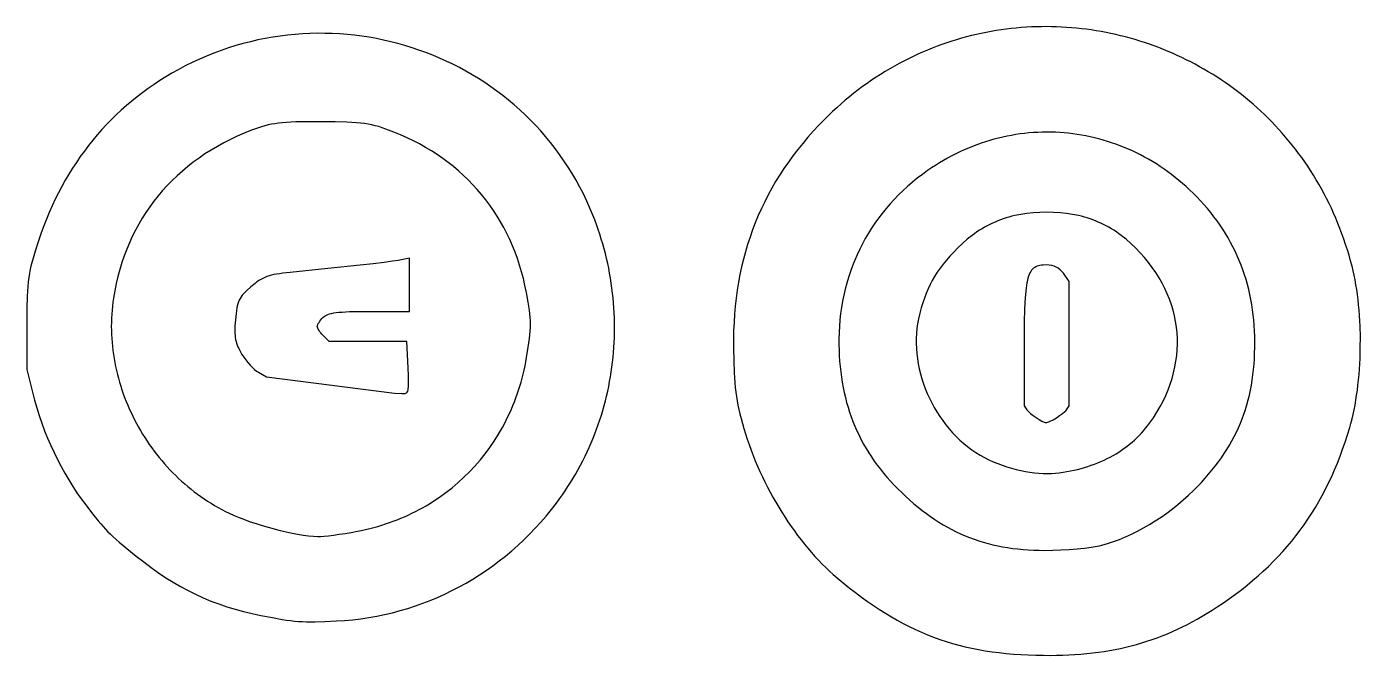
# Model space of a CAD drawing. Extents: x 0.6 to 22.3, y 16.3 to 47.
# Drawn here: x 16.47 to 21.71, y 29.25 to 31.72 of the extents above; entities that cross this region are included whole.
import ezdxf

# ---------------------------------------------------------------- set-up
doc = ezdxf.new("R2010")
doc.units = 0
doc.header["$MEASUREMENT"] = 0
doc.layers.add('LAYER_1', color=18, linetype='CONTINUOUS')

msp = doc.modelspace()

# ---------------------------------------------------------------- linework, layer by layer
at = {"layer": 'LAYER_1'}
for points in [[(20.4637, 29.2522), (20.4892, 29.2521), (20.5143, 29.2524), (20.5389, 29.253), (20.5632, 29.254), (20.587, 29.2554), (20.6105, 29.2571), (20.6337, 29.2591), (20.6565, 29.2616), (20.679, 29.2644), (20.7012, 29.2676), (20.7232, 29.2711), (20.7448, 29.2751), (20.7662, 29.2795), (20.7874, 29.2842), (20.8083, 29.2894), (20.829, 29.2949), (20.8496, 29.3009), (20.8699, 29.3073), (20.8902, 29.3141), (20.9102, 29.3213), (20.9302, 29.3289), (20.95, 29.337), (20.9697, 29.3455), (20.9894, 29.3545), (21.009, 29.3639), (21.0285, 29.3737), (21.048, 29.384), (21.0675, 29.3948), (21.087, 29.406), (21.1065, 29.4177), (21.1261, 29.4298), (21.1457, 29.4425), (21.1704, 29.459), (21.1945, 29.4759), (21.2181, 29.493), (21.241, 29.5103), (21.2633, 29.528), (21.285, 29.546), (21.3062, 29.5642), (21.3268, 29.5828), (21.3468, 29.6017), (21.3662, 29.6209), (21.3851, 29.6405), (21.4035, 29.6604), (21.4213, 29.6807), (21.4386, 29.7014), (21.4554, 29.7224), (21.4716, 29.7439), (21.4873, 29.7657), (21.5025, 29.7879), (21.5173, 29.8106), (21.5315, 29.8337), (21.5453, 29.8572), (21.5585, 29.8812), (21.5713, 29.9056), (21.5837, 29.9305), (21.5956, 29.9559), (21.607, 29.9817), (21.618, 30.0081), (21.6285, 30.0349), (21.6387, 30.0623), (21.6484, 30.0902), (21.6577, 30.1186), (21.6666, 30.1475), (21.6713, 30.1642), (21.6757, 30.1814), (21.6799, 30.1992), (21.6838, 30.2174), (21.6874, 30.2361), (21.6907, 30.2553), (21.6937, 30.2748), (21.6965, 30.2946), (21.6989, 30.3148), (21.7011, 30.3352), (21.703, 30.3559), (21.7046, 30.3768), (21.7069, 30.419), (21.7081, 30.4616), (21.7082, 30.5043), (21.707, 30.5468), (21.706, 30.5679), (21.7047, 30.5889), (21.7031, 30.6096), (21.7013, 30.6301), (21.6991, 30.6504), (21.6966, 30.6703), (21.6939, 30.69), (21.6908, 30.7092), (21.6875, 30.7281), (21.6838, 30.7465), (21.6799, 30.7644), (21.6756, 30.7818), (21.6698, 30.8037), (21.6637, 30.8253), (21.6572, 30.8468), (21.6505, 30.868), (21.6434, 30.889), (21.636, 30.9097), (21.6282, 30.9302), (21.6202, 30.9505), (21.6119, 30.9705), (21.6033, 30.9903), (21.5943, 31.0099), (21.5851, 31.0292), (21.5756, 31.0483), (21.5658, 31.0672), (21.5558, 31.0858), (21.5455, 31.1042), (21.5349, 31.1223), (21.524, 31.1402), (21.5129, 31.1578), (21.5015, 31.1752), (21.4898, 31.1923), (21.4779, 31.2092), (21.4658, 31.2258), (21.4534, 31.2422), (21.4408, 31.2583), (21.4279, 31.2742), (21.4148, 31.2898), (21.4015, 31.3052), (21.388, 31.3203), (21.3742, 31.3351), (21.3603, 31.3497), (21.3461, 31.3641), (21.3317, 31.3781), (21.3171, 31.3919), (21.3023, 31.4055), (21.2873, 31.4187), (21.2721, 31.4317), (21.2568, 31.4445), (21.2412, 31.457), (21.2255, 31.4692), (21.2096, 31.4811), (21.1935, 31.4928), (21.1772, 31.5041), (21.1608, 31.5153), (21.1443, 31.5261), (21.1275, 31.5367), (21.1107, 31.547), (21.0936, 31.557), (21.0765, 31.5667), (21.0592, 31.5761), (21.0417, 31.5853), (21.0241, 31.5942), (21.0064, 31.6028), (20.9886, 31.6111), (20.9707, 31.6192), (20.9526, 31.6269), (20.9344, 31.6344), (20.9161, 31.6415), (20.8977, 31.6484), (20.8793, 31.655), (20.8607, 31.6613), (20.842, 31.6673), (20.8232, 31.673), (20.8044, 31.6784), (20.7854, 31.6835), (20.7664, 31.6883), (20.7473, 31.6928), (20.7282, 31.6971), (20.709, 31.701), (20.6897, 31.7046), (20.6704, 31.7079), (20.651, 31.7109), (20.6315, 31.7136), (20.6121, 31.716), (20.5925, 31.7181), (20.573, 31.7198), (20.5534, 31.7213), (20.5338, 31.7225), (20.5141, 31.7233), (20.4944, 31.7238), (20.4748, 31.724), (20.4551, 31.7239), (20.4353, 31.7235), (20.4156, 31.7228), (20.3959, 31.7217), (20.3762, 31.7203), (20.3565, 31.7187), (20.3368, 31.7166), (20.3171, 31.7143), (20.2974, 31.7116), (20.2778, 31.7086), (20.2582, 31.7053), (20.2386, 31.7017), (20.219, 31.6977), (20.1995, 31.6934), (20.18, 31.6888), (20.1606, 31.6838), (20.1412, 31.6785), (20.1219, 31.6728), (20.1026, 31.6669), (20.0834, 31.6606), (20.0643, 31.6539), (20.0452, 31.6469), (20.0262, 31.6396), (20.0073, 31.632), (19.9885, 31.6239), (19.9697, 31.6156), (19.951, 31.6069), (19.9325, 31.5979), (19.914, 31.5885), (19.8956, 31.5787), (19.8773, 31.5687), (19.8592, 31.5582), (19.8411, 31.5475), (19.8232, 31.5363), (19.8054, 31.5248), (19.7877, 31.513), (19.7702, 31.5008), (19.7527, 31.4882), (19.7354, 31.4753), (19.7183, 31.4621), (19.7013, 31.4484), (19.6844, 31.4345), (19.6677, 31.4201), (19.6512, 31.4054), (19.6348, 31.3903), (19.6186, 31.3749), (19.6025, 31.3591), (19.5801, 31.3361), (19.5584, 31.3127), (19.5374, 31.2891), (19.5171, 31.2652), (19.4976, 31.2409), (19.4788, 31.2164), (19.4608, 31.1915), (19.4434, 31.1663), (19.4269, 31.1408), (19.411, 31.115), (19.3959, 31.0888), (19.3815, 31.0624), (19.3678, 31.0356), (19.3548, 31.0084), (19.3426, 30.981), (19.3311, 30.9532), (19.3203, 30.9251), (19.3103, 30.8966), (19.3009, 30.8678), (19.2923, 30.8387), (19.2845, 30.8092), (19.2773, 30.7794), (19.2708, 30.7493), (19.2651, 30.7188), (19.2601, 30.688), (19.2558, 30.6568), (19.2523, 30.6252), (19.2494, 30.5933), (19.2473, 30.5611), (19.2459, 30.5285), (19.2451, 30.4955), (19.2452, 30.4622), (19.2461, 30.4094), (19.2477, 30.3638), (19.2489, 30.3432), (19.2504, 30.3237), (19.2521, 30.3052), (19.2542, 30.2874), (19.2567, 30.2701), (19.2595, 30.2531), (19.2627, 30.2361), (19.2664, 30.219), (19.2706, 30.2015), (19.2752, 30.1834), (19.2861, 30.1445), (19.2926, 30.1232), (19.2995, 30.1018), (19.3068, 30.0805), (19.3145, 30.0593), (19.3227, 30.0381), (19.3311, 30.017), (19.34, 29.9961), (19.3492, 29.9752), (19.3588, 29.9545), (19.3688, 29.934), (19.379, 29.9137), (19.3896, 29.8935), (19.4005, 29.8735), (19.4116, 29.8538), (19.4231, 29.8344), (19.4349, 29.8151), (19.4469, 29.7962), (19.4591, 29.7776), (19.4717, 29.7592), (19.4844, 29.7413), (19.4974, 29.7236), (19.5106, 29.7063), (19.524, 29.6894), (19.5376, 29.6729), (19.5513, 29.6568), (19.5653, 29.6411), (19.5794, 29.6259), (19.5937, 29.6111), (19.6081, 29.5969), (19.6226, 29.5831), (19.6373, 29.5698), (19.652, 29.5571), (19.6763, 29.537), (19.7003, 29.5177), (19.7242, 29.4992), (19.748, 29.4814), (19.7716, 29.4644), (19.7951, 29.4481), (19.8186, 29.4325), (19.8421, 29.4177), (19.8655, 29.4036), (19.889, 29.3902), (19.9125, 29.3774), (19.9361, 29.3654), (19.9598, 29.354), (19.9836, 29.3433), (20.0076, 29.3332), (20.0317, 29.3238), (20.0561, 29.315), (20.0806, 29.3068), (20.1055, 29.2993), (20.1306, 29.2923), (20.156, 29.2859), (20.1818, 29.2802), (20.2079, 29.275), (20.2344, 29.2703), (20.2614, 29.2662), (20.2887, 29.2627), (20.3166, 29.2596), (20.3449, 29.2571), (20.3738, 29.2551), (20.4032, 29.2537), (20.4331, 29.2527)], [(17.6855, 29.3873), (17.7175, 29.3894), (17.7494, 29.3923), (17.781, 29.3961), (17.8124, 29.4007), (17.8435, 29.4062), (17.8744, 29.4126), (17.9051, 29.4198), (17.9354, 29.4278), (17.9655, 29.4366), (17.9953, 29.4463), (18.0248, 29.4567), (18.0539, 29.468), (18.0828, 29.48), (18.1112, 29.4929), (18.1393, 29.5065), (18.1671, 29.5209), (18.1944, 29.536), (18.2214, 29.552), (18.2479, 29.5686), (18.274, 29.5861), (18.2997, 29.6042), (18.3249, 29.6231), (18.3497, 29.6427), (18.374, 29.6631), (18.3978, 29.6842), (18.4211, 29.7059), (18.4439, 29.7284), (18.4661, 29.7516), (18.4879, 29.7754), (18.509, 29.7999), (18.5297, 29.8251), (18.5497, 29.851), (18.5614, 29.8669), (18.5729, 29.883), (18.584, 29.8992), (18.5949, 29.9156), (18.6054, 29.9321), (18.6156, 29.9488), (18.6255, 29.9657), (18.6351, 29.9827), (18.6444, 29.9999), (18.6534, 30.0172), (18.6621, 30.0346), (18.6705, 30.0521), (18.6786, 30.0698), (18.6863, 30.0876), (18.6937, 30.1056), (18.7009, 30.1236), (18.7077, 30.1418), (18.7142, 30.16), (18.7204, 30.1784), (18.7263, 30.1968), (18.7318, 30.2154), (18.7371, 30.234), (18.742, 30.2527), (18.7467, 30.2715), (18.751, 30.2904), (18.755, 30.3093), (18.7586, 30.3283), (18.762, 30.3474), (18.765, 30.3665), (18.7678, 30.3857), (18.7702, 30.4049), (18.7723, 30.4242), (18.774, 30.4435), (18.7755, 30.4629), (18.7766, 30.4823), (18.7775, 30.5017), (18.7779, 30.5211), (18.7781, 30.5405), (18.778, 30.56), (18.7775, 30.5795), (18.7767, 30.5989), (18.7756, 30.6184), (18.7742, 30.6379), (18.7724, 30.6574), (18.7703, 30.6768), (18.7679, 30.6963), (18.7652, 30.7157), (18.7621, 30.7351), (18.7587, 30.7545), (18.755, 30.7738), (18.751, 30.7931), (18.7466, 30.8123), (18.7419, 30.8315), (18.7369, 30.8507), (18.7316, 30.8698), (18.7259, 30.8888), (18.7199, 30.9078), (18.7136, 30.9267), (18.7069, 30.9456), (18.6999, 30.9643), (18.6926, 30.983), (18.685, 31.0016), (18.677, 31.0201), (18.6686, 31.0385), (18.6554, 31.0663), (18.6414, 31.0935), (18.6268, 31.1202), (18.6115, 31.1464), (18.5956, 31.172), (18.5791, 31.1971), (18.5621, 31.2216), (18.5444, 31.2456), (18.5261, 31.269), (18.5073, 31.2918), (18.488, 31.3141), (18.4681, 31.3357), (18.4477, 31.3568), (18.4269, 31.3774), (18.4055, 31.3973), (18.3837, 31.4166), (18.3614, 31.4353), (18.3387, 31.4535), (18.3155, 31.471), (18.292, 31.4879), (18.268, 31.5042), (18.2436, 31.5198), (18.2189, 31.5349), (18.1939, 31.5493), (18.1685, 31.5631), (18.1427, 31.5762), (18.1167, 31.5887), (18.0903, 31.6005), (18.0637, 31.6117), (18.0368, 31.6222), (18.0096, 31.6321), (17.9822, 31.6413), (17.9546, 31.6498), (17.9268, 31.6576), (17.8987, 31.6648), (17.8705, 31.6712), (17.8421, 31.677), (17.8136, 31.6821), (17.7849, 31.6865), (17.7561, 31.6901), (17.7271, 31.6931), (17.6981, 31.6954), (17.669, 31.6969), (17.6398, 31.6977), (17.6106, 31.6978), (17.5813, 31.6971), (17.552, 31.6958), (17.5227, 31.6936), (17.4934, 31.6908), (17.4641, 31.6871), (17.4348, 31.6827), (17.4056, 31.6776), (17.3764, 31.6717), (17.3473, 31.665), (17.3183, 31.6576), (17.2894, 31.6493), (17.2606, 31.6403), (17.232, 31.6305), (17.2034, 31.6199), (17.1751, 31.6086), (17.1469, 31.5964), (17.1189, 31.5834), (17.0911, 31.5696), (17.0635, 31.5549), (17.0391, 31.5412), (17.0152, 31.527), (16.9917, 31.5124), (16.9687, 31.4972), (16.9461, 31.4815), (16.924, 31.4654), (16.9023, 31.4487), (16.8811, 31.4317), (16.8603, 31.4141), (16.8401, 31.396), (16.8203, 31.3775), (16.8009, 31.3585), (16.782, 31.3391), (16.7636, 31.3192), (16.7457, 31.2988), (16.7283, 31.278), (16.7113, 31.2568), (16.6948, 31.235), (16.6788, 31.2129), (16.6633, 31.1903), (16.6482, 31.1672), (16.6337, 31.1437), (16.6197, 31.1198), (16.6061, 31.0954), (16.593, 31.0707), (16.5805, 31.0454), (16.5684, 31.0198), (16.5569, 30.9937), (16.5458, 30.9672), (16.5353, 30.9403), (16.5253, 30.913), (16.5157, 30.8853), (16.5017, 30.8417), (16.4958, 30.8225), (16.4907, 30.8044), (16.4863, 30.7873), (16.4825, 30.7707), (16.4793, 30.7543), (16.4766, 30.7377), (16.4745, 30.7207), (16.4727, 30.7029), (16.4714, 30.684), (16.4703, 30.6635), (16.4691, 30.6169), (16.4687, 30.5602), (16.4682, 30.3755), (16.4907, 30.2869), (16.4989, 30.2559), (16.5079, 30.2252), (16.5175, 30.1949), (16.5279, 30.165), (16.5388, 30.1354), (16.5505, 30.1063), (16.5628, 30.0776), (16.5757, 30.0494), (16.5892, 30.0217), (16.6034, 29.9945), (16.6181, 29.9679), (16.6334, 29.9418), (16.6493, 29.9163), (16.6658, 29.8915), (16.6828, 29.8672), (16.7003, 29.8437), (16.727, 29.8091), (16.7491, 29.7814), (16.7591, 29.7694), (16.7686, 29.7583), (16.778, 29.748), (16.7876, 29.738), (16.7975, 29.7282), (16.8081, 29.7183), (16.8321, 29.6971), (16.8616, 29.6725), (16.8987, 29.6423), (16.928, 29.6192), (16.9571, 29.5974), (16.9861, 29.5768), (17.015, 29.5575), (17.044, 29.5394), (17.0731, 29.5225), (17.1023, 29.5067), (17.1319, 29.492), (17.1619, 29.4784), (17.1922, 29.4657), (17.2231, 29.4541), (17.2547, 29.4433), (17.2868, 29.4335), (17.3198, 29.4245), (17.3536, 29.4164), (17.3883, 29.409), (17.4335, 29.4003), (17.4717, 29.3936), (17.4888, 29.391), (17.5051, 29.3888), (17.5208, 29.3871), (17.5363, 29.3858), (17.5518, 29.3848), (17.5675, 29.3843), (17.5839, 29.384), (17.6012, 29.3841), (17.6398, 29.3852)], [(17.6124, 29.7194), (17.6226, 29.7196), (17.6368, 29.7206), (17.6542, 29.7224), (17.6742, 29.7249), (17.6961, 29.728), (17.7194, 29.7316), (17.7434, 29.7356), (17.7675, 29.74), (17.7838, 29.7433), (17.7999, 29.7468), (17.8159, 29.7506), (17.8317, 29.7547), (17.8474, 29.7591), (17.863, 29.7637), (17.8784, 29.7687), (17.8937, 29.7739), (17.9088, 29.7793), (17.9237, 29.7851), (17.9385, 29.7911), (17.9532, 29.7973), (17.9676, 29.8038), (17.9819, 29.8106), (17.9961, 29.8177), (18.01, 29.8249), (18.0238, 29.8325), (18.0374, 29.8403), (18.0509, 29.8483), (18.0641, 29.8566), (18.0901, 29.8738), (18.1153, 29.892), (18.1398, 29.9112), (18.1634, 29.9312), (18.1863, 29.9521), (18.2083, 29.9738), (18.2295, 29.9964), (18.2498, 30.0198), (18.2692, 30.0441), (18.2877, 30.0691), (18.3053, 30.0948), (18.322, 30.1213), (18.3377, 30.1485), (18.3451, 30.1624), (18.3524, 30.1765), (18.3593, 30.1907), (18.3661, 30.2051), (18.3725, 30.2196), (18.3788, 30.2343), (18.3847, 30.2492), (18.3904, 30.2642), (18.3958, 30.2794), (18.401, 30.2947), (18.4059, 30.3102), (18.4105, 30.3259), (18.4148, 30.3416), (18.4189, 30.3576), (18.4227, 30.3736), (18.4262, 30.3898), (18.4294, 30.4062), (18.4323, 30.4226), (18.439, 30.4636), (18.4437, 30.4977), (18.4454, 30.5129), (18.4465, 30.5273), (18.4472, 30.5409), (18.4474, 30.5542), (18.4471, 30.5674), (18.4464, 30.5807), (18.4452, 30.5944), (18.4434, 30.6088), (18.4386, 30.6407), (18.4317, 30.6784), (18.4261, 30.706), (18.4197, 30.7332), (18.4126, 30.76), (18.4048, 30.7862), (18.3962, 30.8121), (18.3869, 30.8374), (18.3769, 30.8623), (18.3662, 30.8867), (18.3548, 30.9107), (18.3427, 30.9341), (18.3298, 30.957), (18.3163, 30.9794), (18.3022, 31.0013), (18.2873, 31.0226), (18.2718, 31.0435), (18.2556, 31.0638), (18.2388, 31.0835), (18.2213, 31.1027), (18.2031, 31.1213), (18.1843, 31.1394), (18.1649, 31.1569), (18.1449, 31.1738), (18.1242, 31.1901), (18.1029, 31.2059), (18.081, 31.221), (18.0585, 31.2355), (18.0354, 31.2494), (18.0117, 31.2627), (17.9874, 31.2753), (17.9625, 31.2874), (17.9371, 31.2987), (17.911, 31.3095), (17.8794, 31.3215), (17.865, 31.3265), (17.8512, 31.3309), (17.8376, 31.3347), (17.8241, 31.338), (17.8102, 31.3408), (17.7958, 31.3431), (17.7805, 31.345), (17.764, 31.3465), (17.7461, 31.3477), (17.7265, 31.3486), (17.6808, 31.3497), (17.6247, 31.3501), (17.5706, 31.35), (17.5259, 31.3492), (17.5064, 31.3484), (17.4887, 31.3474), (17.4723, 31.3461), (17.4572, 31.3445), (17.443, 31.3425), (17.4295, 31.3401), (17.4166, 31.3374), (17.4039, 31.3342), (17.3913, 31.3305), (17.3785, 31.3263), (17.3514, 31.3164), (17.3233, 31.3051), (17.2958, 31.2931), (17.2691, 31.2805), (17.243, 31.2672), (17.2176, 31.2533), (17.1929, 31.2387), (17.1688, 31.2235), (17.1455, 31.2076), (17.1229, 31.1912), (17.101, 31.1741), (17.0798, 31.1564), (17.0593, 31.1381), (17.0395, 31.1193), (17.0205, 31.0998), (17.0022, 31.0798), (16.9847, 31.0592), (16.9679, 31.038), (16.9519, 31.0162), (16.9366, 30.9939), (16.9221, 30.9711), (16.9083, 30.9477), (16.8954, 30.9237), (16.8832, 30.8993), (16.8717, 30.8743), (16.8611, 30.8488), (16.8513, 30.8228), (16.8423, 30.7962), (16.834, 30.7692), (16.8266, 30.7417), (16.82, 30.7137), (16.8142, 30.6853), (16.8093, 30.6563), (16.807, 30.6406), (16.8051, 30.6248), (16.8036, 30.609), (16.8024, 30.5931), (16.8015, 30.5773), (16.801, 30.5614), (16.8008, 30.5456), (16.801, 30.5297), (16.8015, 30.5139), (16.8024, 30.498), (16.8036, 30.4822), (16.8051, 30.4664), (16.8069, 30.4506), (16.8091, 30.4349), (16.8115, 30.4192), (16.8143, 30.4036), (16.8174, 30.388), (16.8208, 30.3724), (16.8246, 30.3569), (16.8286, 30.3415), (16.8329, 30.3262), (16.8376, 30.3109), (16.8425, 30.2957), (16.8477, 30.2806), (16.8532, 30.2656), (16.859, 30.2507), (16.8651, 30.2359), (16.8715, 30.2212), (16.8782, 30.2067), (16.8851, 30.1922), (16.8923, 30.1779), (16.8997, 30.1637), (16.9075, 30.1496), (16.9155, 30.1357), (16.9237, 30.1219), (16.9323, 30.1083), (16.941, 30.0948), (16.9501, 30.0816), (16.9593, 30.0684), (16.9689, 30.0555), (16.9786, 30.0427), (16.9887, 30.0301), (16.9989, 30.0177), (17.0094, 30.0055), (17.0201, 29.9935), (17.0311, 29.9818), (17.0422, 29.9702), (17.0536, 29.9588), (17.0652, 29.9477), (17.0771, 29.9368), (17.0891, 29.9261), (17.1014, 29.9157), (17.1139, 29.9055), (17.1265, 29.8956), (17.1394, 29.8859), (17.1525, 29.8765), (17.1658, 29.8673), (17.1793, 29.8584), (17.1929, 29.8498), (17.2068, 29.8415), (17.2208, 29.8335), (17.235, 29.8258), (17.2494, 29.8183), (17.264, 29.8112), (17.283, 29.8025), (17.3033, 29.794), (17.3246, 29.7857), (17.3469, 29.7777), (17.3698, 29.77), (17.3932, 29.7626), (17.4169, 29.7556), (17.4407, 29.7491), (17.4645, 29.7431), (17.488, 29.7376), (17.511, 29.7328), (17.5333, 29.7286), (17.5548, 29.7251), (17.5753, 29.7224), (17.5945, 29.7205)], [(20.4684, 29.6649), (20.4996, 29.6653), (20.5317, 29.6664), (20.5638, 29.6682), (20.595, 29.6707), (20.6243, 29.6736), (20.6509, 29.6771), (20.6737, 29.6808), (20.6835, 29.6828), (20.692, 29.6849), (20.7151, 29.6916), (20.7384, 29.6993), (20.7619, 29.7081), (20.7854, 29.7179), (20.809, 29.7287), (20.8326, 29.7404), (20.8561, 29.753), (20.8794, 29.7665), (20.9025, 29.7808), (20.9253, 29.7958), (20.9478, 29.8117), (20.9699, 29.8282), (20.9915, 29.8454), (21.0125, 29.8633), (21.033, 29.8817), (21.0529, 29.9007), (21.0685, 29.9165), (21.0835, 29.9323), (21.098, 29.9481), (21.1119, 29.9641), (21.1253, 29.9801), (21.1381, 29.9962), (21.1504, 30.0124), (21.1621, 30.0287), (21.1733, 30.0451), (21.184, 30.0617), (21.1941, 30.0785), (21.2038, 30.0954), (21.2129, 30.1124), (21.2214, 30.1297), (21.2295, 30.1471), (21.2371, 30.1647), (21.2442, 30.1826), (21.2507, 30.2007), (21.2568, 30.219), (21.2624, 30.2376), (21.2676, 30.2565), (21.2722, 30.2756), (21.2764, 30.295), (21.2801, 30.3147), (21.2834, 30.3347), (21.2862, 30.355), (21.2885, 30.3757), (21.2904, 30.3967), (21.2919, 30.418), (21.2929, 30.4398), (21.2935, 30.4619), (21.2936, 30.4843), (21.2933, 30.506), (21.2926, 30.5274), (21.2913, 30.5485), (21.2896, 30.5695), (21.2875, 30.5903), (21.2848, 30.6108), (21.2817, 30.6312), (21.2781, 30.6513), (21.2741, 30.6712), (21.2695, 30.6909), (21.2645, 30.7104), (21.2591, 30.7296), (21.2531, 30.7487), (21.2467, 30.7675), (21.2398, 30.7861), (21.2325, 30.8046), (21.2247, 30.8227), (21.2164, 30.8407), (21.2077, 30.8585), (21.1984, 30.876), (21.1887, 30.8933), (21.1786, 30.9104), (21.1679, 30.9273), (21.1569, 30.944), (21.1453, 30.9605), (21.1332, 30.9767), (21.1207, 30.9927), (21.1078, 31.0085), (21.0943, 31.0241), (21.0804, 31.0395), (21.066, 31.0546), (21.0512, 31.0696), (21.0376, 31.0826), (21.0238, 31.0954), (21.0098, 31.1077), (20.9956, 31.1197), (20.9812, 31.1314), (20.9667, 31.1426), (20.952, 31.1535), (20.9371, 31.1641), (20.9221, 31.1743), (20.9069, 31.1841), (20.8915, 31.1935), (20.8761, 31.2026), (20.8604, 31.2113), (20.8447, 31.2197), (20.8288, 31.2276), (20.8128, 31.2352), (20.7967, 31.2425), (20.7804, 31.2494), (20.7641, 31.2558), (20.7477, 31.262), (20.7311, 31.2677), (20.7145, 31.2731), (20.6978, 31.2781), (20.681, 31.2828), (20.6642, 31.287), (20.6472, 31.2909), (20.6303, 31.2945), (20.6132, 31.2976), (20.5961, 31.3004), (20.579, 31.3028), (20.5618, 31.3048), (20.5446, 31.3065), (20.5273, 31.3077), (20.5101, 31.3086), (20.4928, 31.3091), (20.4755, 31.3093), (20.4582, 31.309), (20.4409, 31.3084), (20.4236, 31.3074), (20.4063, 31.306), (20.389, 31.3043), (20.3717, 31.3021), (20.3545, 31.2996), (20.3373, 31.2967), (20.3201, 31.2934), (20.303, 31.2898), (20.2859, 31.2857), (20.2688, 31.2813), (20.2519, 31.2765), (20.2349, 31.2713), (20.2181, 31.2657), (20.2013, 31.2597), (20.1846, 31.2534), (20.168, 31.2466), (20.1515, 31.2395), (20.1351, 31.232), (20.1188, 31.2241), (20.1026, 31.2158), (20.0865, 31.2071), (20.0705, 31.198), (20.0546, 31.1886), (20.0389, 31.1787), (20.0233, 31.1685), (20.0078, 31.1579), (19.9874, 31.1431), (19.9675, 31.1278), (19.9482, 31.1121), (19.9295, 31.0959), (19.9113, 31.0793), (19.8938, 31.0622), (19.8769, 31.0448), (19.8605, 31.0269), (19.8448, 31.0086), (19.8297, 30.99), (19.8151, 30.9709), (19.8012, 30.9515), (19.788, 30.9317), (19.7753, 30.9115), (19.7633, 30.891), (19.7519, 30.8702), (19.7412, 30.849), (19.7311, 30.8274), (19.7216, 30.8056), (19.7128, 30.7834), (19.7046, 30.761), (19.6972, 30.7382), (19.6903, 30.7152), (19.6842, 30.6918), (19.6787, 30.6682), (19.6739, 30.6444), (19.6698, 30.6202), (19.6663, 30.5959), (19.6636, 30.5713), (19.6616, 30.5465), (19.6602, 30.5214), (19.6596, 30.4961), (19.6595, 30.474), (19.66, 30.4521), (19.6609, 30.4304), (19.6622, 30.409), (19.6641, 30.3878), (19.6664, 30.3669), (19.6691, 30.3463), (19.6723, 30.3259), (19.676, 30.3058), (19.6801, 30.2858), (19.6848, 30.2662), (19.6898, 30.2468), (19.6954, 30.2276), (19.7014, 30.2087), (19.7079, 30.19), (19.7148, 30.1715), (19.7223, 30.1533), (19.7301, 30.1353), (19.7385, 30.1176), (19.7473, 30.1001), (19.7566, 30.0828), (19.7664, 30.0658), (19.7767, 30.0489), (19.7874, 30.0323), (19.7986, 30.016), (19.8102, 29.9998), (19.8224, 29.9839), (19.835, 29.9682), (19.8481, 29.9527), (19.8617, 29.9375), (19.8757, 29.9224), (19.8902, 29.9076), (19.9063, 29.8919), (19.9223, 29.8768), (19.9384, 29.8623), (19.9545, 29.8483), (19.9706, 29.8349), (19.9868, 29.822), (20.0031, 29.8097), (20.0195, 29.7979), (20.036, 29.7866), (20.0526, 29.7759), (20.0693, 29.7657), (20.0861, 29.7561), (20.1031, 29.7469), (20.1202, 29.7383), (20.1375, 29.7301), (20.155, 29.7225), (20.1727, 29.7154), (20.1905, 29.7087), (20.2086, 29.7026), (20.2269, 29.6969), (20.2455, 29.6917), (20.2643, 29.687), (20.2833, 29.6828), (20.3027, 29.679), (20.3223, 29.6757), (20.3422, 29.6728), (20.3624, 29.6704), (20.3829, 29.6684), (20.4037, 29.6669), (20.4249, 29.6658), (20.4465, 29.6651)], [(20.5106, 29.9685), (20.5255, 29.9702), (20.5402, 29.9723), (20.5548, 29.9746), (20.5691, 29.9772), (20.5833, 29.9802), (20.5972, 29.9834), (20.611, 29.9869), (20.6245, 29.9908), (20.6379, 29.9949), (20.6511, 29.9993), (20.664, 30.004), (20.6767, 30.0089), (20.6892, 30.0142), (20.7015, 30.0197), (20.7135, 30.0255), (20.7254, 30.0316), (20.7369, 30.038), (20.7483, 30.0446), (20.7594, 30.0516), (20.7702, 30.0587), (20.7809, 30.0662), (20.7912, 30.0739), (20.8013, 30.0819), (20.8112, 30.0901), (20.8207, 30.0986), (20.83, 30.1074), (20.8391, 30.1164), (20.8478, 30.1256), (20.8563, 30.1352), (20.8645, 30.1449), (20.8724, 30.1549), (20.8801, 30.1652), (20.8949, 30.1866), (20.9086, 30.2082), (20.9213, 30.23), (20.9329, 30.252), (20.9434, 30.2741), (20.9528, 30.2963), (20.9611, 30.3186), (20.9684, 30.3409), (20.9746, 30.3634), (20.9797, 30.3859), (20.9838, 30.4084), (20.9868, 30.4309), (20.9887, 30.4534), (20.9896, 30.4758), (20.9894, 30.4983), (20.9881, 30.5206), (20.9858, 30.5429), (20.9824, 30.565), (20.978, 30.5871), (20.9725, 30.609), (20.9659, 30.6307), (20.9583, 30.6523), (20.9496, 30.6736), (20.9399, 30.6948), (20.9292, 30.7157), (20.9174, 30.7364), (20.9045, 30.7568), (20.8906, 30.7769), (20.8757, 30.7967), (20.8597, 30.8161), (20.8427, 30.8353), (20.8246, 30.854), (20.8063, 30.8716), (20.7877, 30.8879), (20.7688, 30.9029), (20.7592, 30.91), (20.7495, 30.9168), (20.7397, 30.9233), (20.7299, 30.9294), (20.7198, 30.9353), (20.7097, 30.9409), (20.6995, 30.9462), (20.6891, 30.9512), (20.6786, 30.9559), (20.668, 30.9604), (20.6572, 30.9645), (20.6463, 30.9684), (20.6353, 30.972), (20.6241, 30.9753), (20.6127, 30.9783), (20.6012, 30.9811), (20.5776, 30.9858), (20.5533, 30.9895), (20.5283, 30.992), (20.5024, 30.9936), (20.4758, 30.9941), (20.4491, 30.9936), (20.4233, 30.992), (20.3982, 30.9895), (20.374, 30.9858), (20.3504, 30.9811), (20.3388, 30.9783), (20.3275, 30.9753), (20.3163, 30.972), (20.3052, 30.9684), (20.2943, 30.9645), (20.2835, 30.9604), (20.2729, 30.9559), (20.2624, 30.9512), (20.252, 30.9462), (20.2418, 30.9409), (20.2317, 30.9353), (20.2217, 30.9294), (20.2118, 30.9233), (20.202, 30.9168), (20.1923, 30.91), (20.1827, 30.9029), (20.1638, 30.8879), (20.1452, 30.8716), (20.1269, 30.854), (20.1108, 30.8375), (20.0958, 30.8214), (20.0819, 30.8055), (20.069, 30.7897), (20.057, 30.774), (20.046, 30.7582), (20.0357, 30.7423), (20.0263, 30.7261), (20.0176, 30.7096), (20.0096, 30.6926), (20.0022, 30.675), (19.9953, 30.6568), (19.989, 30.6378), (19.9831, 30.618), (19.9776, 30.5972), (19.9725, 30.5753), (19.9688, 30.5562), (19.966, 30.537), (19.9641, 30.5175), (19.9631, 30.4979), (19.963, 30.4782), (19.9638, 30.4583), (19.9654, 30.4385), (19.9679, 30.4186), (19.9711, 30.3987), (19.9752, 30.3789), (19.98, 30.3592), (19.9856, 30.3396), (19.992, 30.3202), (19.999, 30.3009), (20.0068, 30.282), (20.0153, 30.2632), (20.0245, 30.2448), (20.0343, 30.2268), (20.0448, 30.2091), (20.0559, 30.1918), (20.0676, 30.175), (20.0799, 30.1586), (20.0928, 30.1428), (20.1063, 30.1275), (20.1203, 30.1128), (20.1348, 30.0988), (20.1498, 30.0854), (20.1653, 30.0727), (20.1813, 30.0608), (20.1978, 30.0496), (20.2147, 30.0392), (20.232, 30.0297), (20.2487, 30.0214), (20.2658, 30.0136), (20.2833, 30.0064), (20.3011, 29.9997), (20.3192, 29.9936), (20.3373, 29.988), (20.3556, 29.9831), (20.3738, 29.9788), (20.392, 29.9751), (20.41, 29.9721), (20.4278, 29.9697), (20.4453, 29.968), (20.4624, 29.9671), (20.479, 29.9668), (20.4951, 29.9673)], [(17.9424, 30.2812), (17.9472, 30.281), (17.9515, 30.2812), (17.9552, 30.2818), (17.9584, 30.2829), (17.9611, 30.2848), (17.9634, 30.2874), (17.9652, 30.291), (17.9667, 30.2955), (17.9677, 30.3012), (17.9685, 30.3082), (17.9688, 30.3165), (17.969, 30.3264), (17.9684, 30.351), (17.967, 30.3829), (17.9621, 30.4863), (17.6564, 30.4863), (17.6332, 30.5096), (17.6285, 30.5145), (17.6242, 30.5196), (17.6202, 30.5247), (17.6168, 30.5297), (17.6139, 30.5344), (17.6118, 30.5387), (17.6104, 30.5424), (17.61, 30.5454), (17.6104, 30.5484), (17.6118, 30.5522), (17.6139, 30.5565), (17.6168, 30.5612), (17.6202, 30.5662), (17.6242, 30.5713), (17.6285, 30.5764), (17.6332, 30.5813), (17.6369, 30.5846), (17.6411, 30.5875), (17.646, 30.5902), (17.6517, 30.5926), (17.6583, 30.5948), (17.6658, 30.5967), (17.6744, 30.5983), (17.6841, 30.5998), (17.6951, 30.601), (17.7073, 30.602), (17.7363, 30.6035), (17.7716, 30.6043), (17.8142, 30.6045), (17.972, 30.6045), (17.972, 30.8133), (17.9276, 30.8051), (17.9058, 30.8016), (17.8728, 30.7972), (17.8298, 30.792), (17.778, 30.786), (17.6518, 30.7725), (17.5029, 30.7577), (17.4743, 30.7546), (17.4617, 30.7528), (17.4501, 30.751), (17.4395, 30.7489), (17.4296, 30.7466), (17.4204, 30.744), (17.4117, 30.7411), (17.4035, 30.7378), (17.3957, 30.7342), (17.388, 30.73), (17.3805, 30.7254), (17.3729, 30.7203), (17.3653, 30.7146), (17.3492, 30.7014), (17.3331, 30.687), (17.3264, 30.6804), (17.3204, 30.6741), (17.3152, 30.6678), (17.3106, 30.6616), (17.3066, 30.6552), (17.3032, 30.6486), (17.3002, 30.6415), (17.2977, 30.634), (17.2955, 30.6259), (17.2937, 30.617), (17.2921, 30.6072), (17.2907, 30.5965), (17.2883, 30.5714), (17.2867, 30.5478), (17.2862, 30.5275), (17.2864, 30.5184), (17.287, 30.5098), (17.2878, 30.5017), (17.2891, 30.494), (17.2907, 30.4866), (17.2927, 30.4794), (17.2951, 30.4723), (17.298, 30.4652), (17.3013, 30.4581), (17.3051, 30.4508), (17.314, 30.4353), (17.3212, 30.4244), (17.3292, 30.4134), (17.3377, 30.4029), (17.3465, 30.3929), (17.3552, 30.3839), (17.3636, 30.376), (17.3715, 30.3696), (17.3786, 30.3651), (17.4105, 30.3476), (17.9129, 30.283)], [(20.473, 30.1671), (20.4758, 30.1673), (20.4795, 30.1683), (20.484, 30.1701), (20.4892, 30.1724), (20.501, 30.1786), (20.5139, 30.1861), (20.5266, 30.1945), (20.5382, 30.2028), (20.5474, 30.2106), (20.5507, 30.2139), (20.5531, 30.2169), (20.564, 30.2332), (20.5644, 30.7216), (20.5414, 30.7544), (20.5355, 30.7618), (20.5288, 30.7684), (20.5214, 30.774), (20.5133, 30.7787), (20.5047, 30.7824), (20.4955, 30.7851), (20.4858, 30.7867), (20.4758, 30.7872), (20.4619, 30.7868), (20.4555, 30.7861), (20.4495, 30.7851), (20.4438, 30.7838), (20.4385, 30.7821), (20.4335, 30.7799), (20.4289, 30.7773), (20.4245, 30.7741), (20.4205, 30.7705), (20.4168, 30.7662), (20.4133, 30.7613), (20.4101, 30.7558), (20.4072, 30.7496), (20.4045, 30.7426), (20.4021, 30.7349), (20.3999, 30.7264), (20.3979, 30.717), (20.3961, 30.7068), (20.3946, 30.6956), (20.392, 30.6705), (20.39, 30.6412), (20.3887, 30.6076), (20.3879, 30.5692), (20.3874, 30.5259), (20.3873, 30.4774), (20.3876, 30.2332), (20.3984, 30.2171), (20.4007, 30.2143), (20.4038, 30.211), (20.4122, 30.2036), (20.4227, 30.1955), (20.4343, 30.1874), (20.4461, 30.1798), (20.4571, 30.1735), (20.4664, 30.1691), (20.4701, 30.1678)]]:
    msp.add_lwpolyline(points, close=True, dxfattribs=at)

doc.saveas('drawing.dxf')
